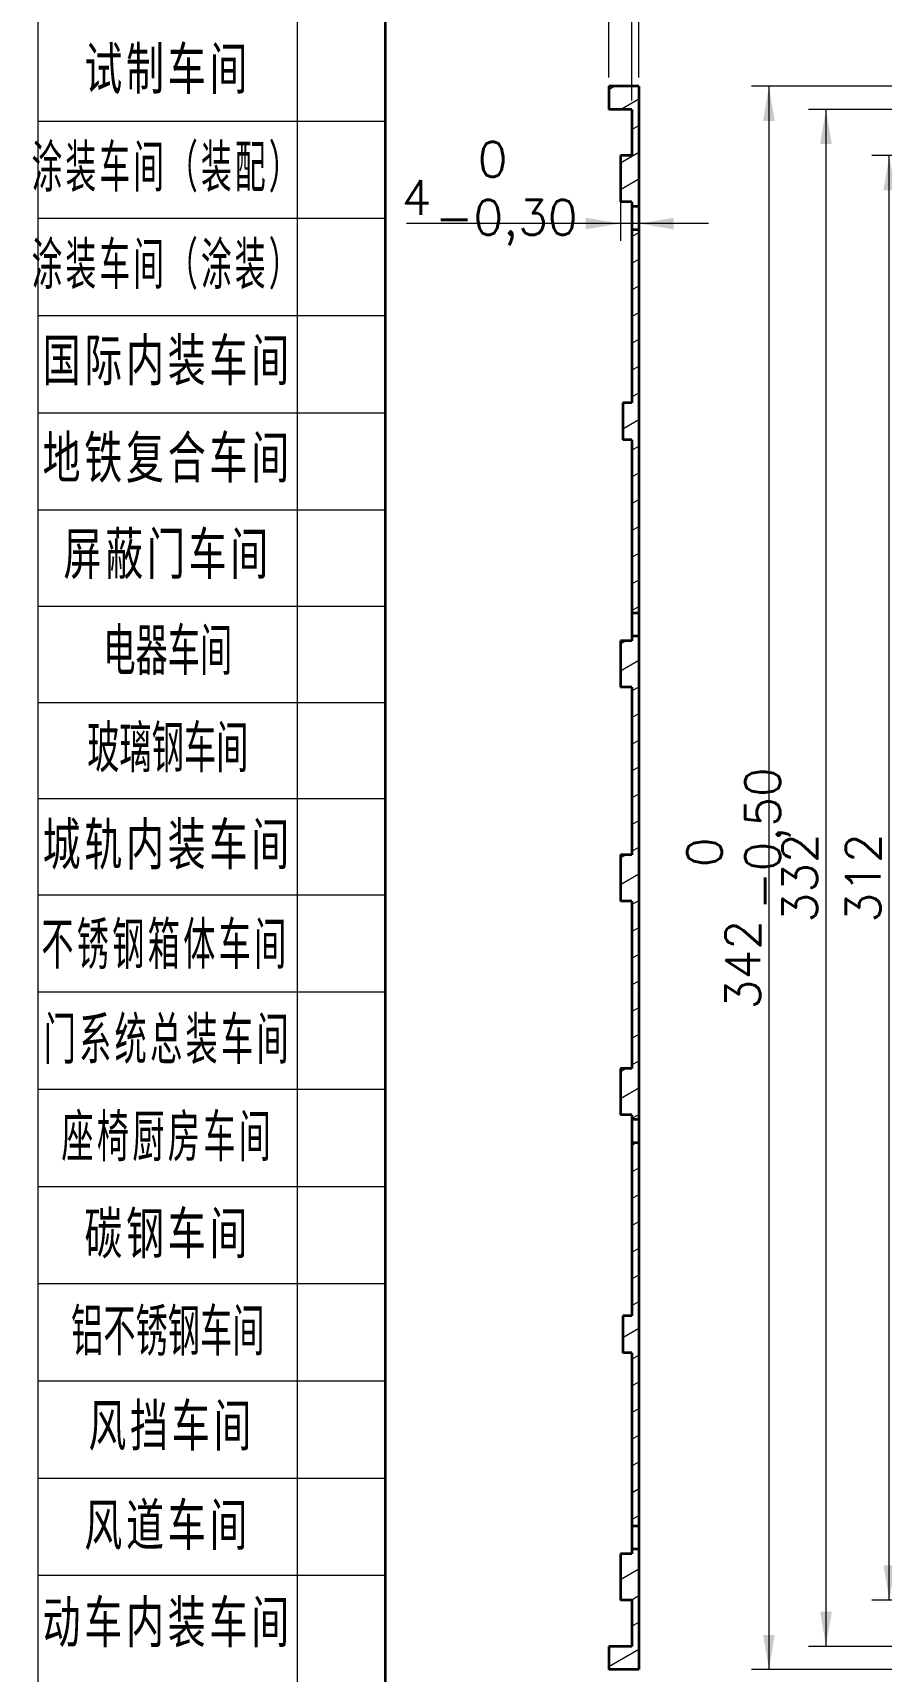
# Model space of a CAD drawing. Header units: millimetres. Extents: x -631 to 3210, y -446 to 2288.
# Drawn here: x 658.8 to 842, y 797.7 to 1151.6 of the extents above; entities that cross this region are included whole.
import ezdxf
from ezdxf.enums import TextEntityAlignment as Align

# ---------------------------------------------------------------- set-up
doc = ezdxf.new("R2010")
doc.units = ezdxf.units.MM
doc.layers.get('0').update_dxf_attribs({"lineweight": 18})
for name, color, linetype, lineweight in [('尺寸线层', 3, 'Continuous', 18), ('粗实线层', 7, 'Continuous', 35), ('细实线层', 7, 'Continuous', 18)]:
    doc.layers.add(name, color=color, linetype=linetype, lineweight=lineweight)
doc.styles.get("Standard").update_dxf_attribs({"font": 'txt.shx', "bigfont": 'gbcbig.shx'})
doc.styles.add('标准', font='', dxfattribs={"width": 0.667})
doc.styles.get('标准').set_extended_font_data('宋体')
doc.dimstyles.get("Standard").update_dxf_attribs({"dimscale": 3, "dimtxt": 0.18, "dimasz": 0.18, "dimexe": 0.18, "dimexo": 0.0625, "dimgap": 0.09, "dimtad": 0, "dimtih": 1, "dimtoh": 1, "dimdec": 4, "dimzin": 0, "dimdsep": 46, "dimtxsty": 'Standard', "dimcen": 0.09, "dimdle": 0.36, "dimadec": 0, "dimazin": 0, "dimtfac": 1, "dimtdec": 4, "dimtofl": 0, "dimtmove": 0, "dimatfit": 3, "dimfxl": 0, "dimtolj": 1, "dimtzin": 0, "dimarcsym": 0})

# ---------------------------------------------------------------- blocks, each defined once
blk = doc.blocks.new('*X2')
at = {"layer": '尺寸线层', "linetype": 'Continuous'}
for p, q in [((-191.37, 91.49), (-191.37, -90.21)), ((-185, 70.49), (-210, 70.49)), ((-185, 63.49), (-210, 63.49)), ((-185, 56.49), (-210, 56.49)), ((-185, 49.49), (-210, 49.49)), ((-185, 42.49), (-210, 42.49)), ((-185, 35.56), (-210, 35.56)), ((-185, 35.56), (-210, 35.56)), ((-185, 28.64), (-210, 28.64)), ((-185, 28.64), (-210, 28.64)), ((-185, 21.71), (-210, 21.71)), ((-185, 21.71), (-210, 21.71)), ((-185, 14.79), (-210, 14.79)), ((-185, 7.79), (-210, 7.79)), ((-185, 0.79), (-210, 0.79)), ((-185, -6.21), (-210, -6.21)), ((-185, -13.21), (-210, -13.21)), ((-185, -20.21), (-210, -20.21)), ((-185, -27.21), (-210, -27.21)), ((-185, -34.21), (-210, -34.21))]:
    blk.add_line(p, q, dxfattribs=at)
at = {"layer": '粗实线层'}
blk.add_line((-185, -143.5), (-185, 143.5), dxfattribs=at)
at = {"layer": '细实线层'}
blk.add_line((-210, -148.5), (-210, 148.5), dxfattribs=at)
at = {"layer": '尺寸线层', "linetype": 'Continuous', "char_height": 3, "attachment_point": 5, "style": '标准'}
for s, insert, width, line_spacing_factor in [('\\T1.1;\\W0.667;试制车间', (-200.68, 74.14), 31.0587, 0.57381), ('\\T1.1;\\W0.54149;涂装车间（装配）', (-200.73, 67.06), 27.5396, 0.574243), ('\\T1.1;\\W0.54149;涂装车间（涂装）', (-200.73, 60.06), 27.5396, 0.574243), ('\\T1.1;\\W0.667;国际内装车间', (-200.68, 53.14), 31.0587, 0.561905), ('\\T1.1;\\W0.667;地铁复合车间', (-200.68, 46.14), 31.0587, 0.561905), ('\\T1.1;\\W0.667;屏蔽门车间', (-200.68, 39.21), 31.0587, 0.561905), ('\\W1;{\\W0.567;\\T1;电器车间}', (-200.68, 32.29), 37.2629, 0.561905), ('\\W1;{\\W0.567;\\T1;玻璃钢车间}', (-200.68, 25.29), 37.2629, 0.564286), ('\\T1.1;城轨内装车间', (-200.68, 18.29), 18.6315, 1.15057), ('\\T1.1;{\\W0.567;不锈钢箱体车间}', (-200.85, 11.13), 18.6315, 1.15057), ('\\T1.1;{\\W0.567;门系统总装车间}', (-200.68, 4.29), 18.6315, 1.15057), ('\\T1.1;{\\W0.567;座椅厨房车间}', (-200.68, -2.71), 18.6315, 1.15057), ('\\T1.1;碳钢车间', (-200.68, -9.71), 18.6315, 1.15057), ('{\\W0.567;\\T1;铝不锈钢车间}', (-200.68, -16.71), 18.6315, 1.15057), ('\\T1.1;风挡车间', (-200.39, -23.55), 18.6315, 1.15057), ('\\T1.1;风道车间', (-200.68, -30.71), 18.6315, 1.15057), ('\\T1.1;动车内装车间', (-200.68, -37.71), 18.6315, 1.15057)]:
    blk.add_mtext(s, dxfattribs=dict(at, insert=insert, width=width, line_spacing_factor=line_spacing_factor))
at = {"layer": '尺寸线层', "style": '标准'}
for tag, height, width, p in [('T1', 2.5, 0.667, (-175, 146)), ('T2', 2.5, 0.667, (-105, 146)), ('T3', 2.5, 0.667, (-35, 146)), ('T4', 2.5, 0.667, (35, 146)), ('T5', 2.5, 0.667, (105, 146)), ('T6', 2.5, 0.667, (175, 146)), ('R1', 2.5, 0.667, (207.5, 111.38)), ('SQE', 3.5, 0.667, (-188.18, 80.99)), ('试制车间', 3.5, 0.28375, (-188.18, 73.99)), ('涂装车间（装配）', 3.5, 0.147264, (-188.18, 66.99)), ('涂装车间（涂装）', 3.5, 0.147264, (-188.18, 59.99)), ('国际内装车间', 3.5, 0.189302, (-188.18, 52.99)), ('地铁复合车间', 3.5, 0.186278, (-188.18, 46.02)), ('屏蔽门车间', 3.5, 0.225254, (-188.18, 39.14)), ('R2', 2.5, 0.667, (207.5, 37.12)), ('电器车间', 3.5, 0.292284, (-188.18, 32.21)), ('玻璃钢车间', 3.5, 0.225603, (-188.18, 25.29)), ('城轨内装车间', 3.5, 0.186278, (-188.18, 18.29)), ('不锈钢箱体车间', 3.5, 0.15932, (-188.18, 11.29)), ('门系统总装车间', 3.5, 0.161527, (-188.18, 4.29)), ('座椅厨房车间', 3.5, 0.186516, (-188.18, -2.71)), ('碳钢车间', 3.5, 0.28375, (-188.18, -9.71)), ('铝不锈钢车间', 3.5, 0.186397, (-188.18, -16.71)), ('风挡车间', 3.5, 0.284026, (-188.18, -23.71)), ('风道车间', 3.5, 0.284026, (-188.18, -30.71)), ('动车内装车间', 3.5, 0.186397, (-188.18, -37.71)), ('R3', 2.5, 0.667, (207.5, -37.12)), ('采购部', 3.5, 0.378308, (-188.18, -44.71)), ('检修服务部', 3.5, 0.223014, (-188.18, -51.71)), ('品管部', 3.5, 0.389426, (-188.18, -58.71)), ('生产保障部', 3.5, 0.223356, (-188.18, -65.71)), ('工业化部', 3.5, 0.281557, (-188.18, -72.71)), ('研发部', 3.5, 0.3788, (-188.18, -79.71)), ('旧底图总号', 3, 0.667, (-197.5, -100.5)), ('R4', 2.5, 0.667, (207.5, -111.38)), ('底图总号', 3, 0.667, (-197.5, -113.5)), ('签字', 3, 0.667, (-197.5, -126.5)), ('日期', 3, 0.667, (-197.5, -139.5)), ('B1', 2.5, 0.667, (-175, -146)), ('B2', 2.5, 0.667, (-105, -146)), ('B3', 2.5, 0.667, (-35, -146)), ('B4', 2.5, 0.667, (35, -146)), ('B5', 2.5, 0.667, (105, -146)), ('B6', 2.5, 0.667, (175, -146))]:
    blk.add_attdef(tag, text='', height=height, dxfattribs=dict(at, width=width)).set_placement(p, align=Align.MIDDLE_CENTER)
at = {"layer": '尺寸线层', "style": '标准', "width": 0.667}
blk.add_attdef('图号', text='', height=5.33, rotation=180, dxfattribs=at).set_placement((-160, 138.5), align=Align.MIDDLE_CENTER)
blk = doc.blocks.new('*X18')
at = {"color": 0, "char_height": 7.5, "width": 300, "attachment_point": 1, "rotation": 90}
for s, insert in [('-0,50', (812.65, 962.12)), ('0', (800.11, 971.4)), ('342', (808.36, 940.69))]:
    blk.add_mtext(s, dxfattribs=dict(at, insert=insert))
blk = doc.blocks.new('*X17')
at = {"layer": '尺寸线层', "linetype": 'Continuous'}
for points in [[(817.74, 1140.08), (818.99, 1132.58), (816.49, 1132.58)], [(817.74, 798.08), (818.99, 805.58), (816.49, 805.58)]]:
    blk.add_hatch(color=0, dxfattribs=at).paths.add_polyline_path(points, flags=0)
at = {"layer": '尺寸线层', "color": 0, "linetype": 'Continuous'}
for p, q in [((886.09, 1140.08), (813.99, 1140.08)), ((817.74, 1140.08), (817.74, 798.08)), ((886.09, 798.08), (813.99, 798.08))]:
    blk.add_line(p, q, dxfattribs=at)
at = {"layer": '尺寸线层', "color": 0}
blk.add_blockref('*X18', (0, 0), dxfattribs=at)
blk = doc.blocks.new('*X47')
at = {"layer": '尺寸线层', "linetype": 'Continuous'}
for points in [[(788.17, 1162.66), (780.67, 1161.41), (780.67, 1163.91)], [(789.67, 1162.66), (797.17, 1161.41), (797.17, 1163.91)]]:
    blk.add_hatch(color=0, dxfattribs=at).paths.add_polyline_path(points, flags=0)
at = {"layer": '尺寸线层', "color": 0, "linetype": 'Continuous'}
for p, q in [((788.17, 1136.96), (788.17, 1166.41)), ((789.67, 1141.96), (789.67, 1166.41)), ((814.91, 1162.66), (773.17, 1162.66))]:
    blk.add_line(p, q, dxfattribs=at)
at = {"layer": '尺寸线层', "color": 0, "insert": (807.59, 1169), "char_height": 7.5, "width": 29.2857, "attachment_point": 5}
blk.add_mtext('1,5', dxfattribs=at)
blk = doc.blocks.new('*X73')
at = {"layer": '尺寸线层', "linetype": 'Continuous'}
for points in [[(783.17, 1218.32), (775.67, 1217.07), (775.67, 1219.57)], [(789.67, 1218.32), (797.17, 1217.07), (797.17, 1219.57)]]:
    blk.add_hatch(color=0, dxfattribs=at).paths.add_polyline_path(points, flags=0)
at = {"layer": '尺寸线层', "color": 0, "linetype": 'Continuous'}
for p, q in [((783.17, 1141.96), (783.17, 1222.07)), ((789.67, 1141.96), (789.67, 1222.07)), ((804.67, 1218.32), (757.21, 1218.32))]:
    blk.add_line(p, q, dxfattribs=at)
at = {"layer": '尺寸线层', "color": 0, "insert": (764.89, 1224.66), "char_height": 7.5, "width": 30.7143, "attachment_point": 5}
blk.add_mtext('6,5', dxfattribs=at)
blk = doc.blocks.new('*X75')
at = {"color": 0, "char_height": 7.5, "width": 300, "attachment_point": 1}
for s, insert in [('0', (754.87, 1128.03)), ('4', (738.44, 1119.78)), ('-0,30', (745.59, 1115.5))]:
    blk.add_mtext(s, dxfattribs=dict(at, insert=insert))
blk = doc.blocks.new('*X74')
at = {"layer": '尺寸线层', "linetype": 'Continuous'}
for points in [[(785.67, 1110.41), (778.17, 1109.16), (778.17, 1111.66)], [(789.67, 1110.41), (797.17, 1109.16), (797.17, 1111.66)]]:
    blk.add_hatch(color=0, dxfattribs=at).paths.add_polyline_path(points, flags=0)
at = {"layer": '尺寸线层', "color": 0, "linetype": 'Continuous'}
for p, q in [((785.67, 1115.87), (785.67, 1106.66)), ((789.67, 1115.44), (789.67, 1106.66)), ((785.67, 1110.41), (739.52, 1110.41)), ((804.67, 1110.41), (785.67, 1110.41))]:
    blk.add_line(p, q, dxfattribs=at)
at = {"layer": '尺寸线层', "color": 0}
blk.add_blockref('*X75', (0, 0), dxfattribs=at)
blk = doc.blocks.new('*X221')
at = {"color": 0, "char_height": 7.5, "width": 300, "attachment_point": 1}
for s, insert in [('+0,30', (843.08, 1200.16)), ('9', (835.94, 1192.98)), ('0', (852.37, 1192.98))]:
    blk.add_mtext(s, dxfattribs=dict(at, insert=insert))
blk = doc.blocks.new('*X220')
at = {"layer": '尺寸线层', "linetype": 'Continuous'}
for points in [[(887.97, 1183.61), (880.47, 1182.36), (880.47, 1184.86)], [(896.97, 1183.61), (904.47, 1182.36), (904.47, 1184.86)]]:
    blk.add_hatch(color=0, dxfattribs=at).paths.add_polyline_path(points, flags=0)
at = {"layer": '尺寸线层', "color": 0, "linetype": 'Continuous'}
for p, q in [((887.97, 1141.96), (887.97, 1187.36)), ((896.97, 1141.96), (896.97, 1187.36)), ((911.97, 1183.61), (837.01, 1183.61))]:
    blk.add_line(p, q, dxfattribs=at)
at = {"layer": '尺寸线层', "color": 0}
blk.add_blockref('*X221', (0, 0), dxfattribs=at)
blk = doc.blocks.new('*X222')
at = {"layer": '尺寸线层', "linetype": 'Continuous'}
for points in [[(830.06, 1135.08), (831.31, 1127.58), (828.81, 1127.58)], [(830.06, 803.08), (831.31, 810.58), (828.81, 810.58)]]:
    blk.add_hatch(color=0, dxfattribs=at).paths.add_polyline_path(points, flags=0)
at = {"layer": '尺寸线层', "color": 0, "linetype": 'Continuous'}
for p, q in [((895.09, 1135.08), (826.31, 1135.08)), ((830.06, 1135.08), (830.06, 803.08)), ((895.09, 803.08), (826.31, 803.08))]:
    blk.add_line(p, q, dxfattribs=at)
at = {"layer": '尺寸线层', "color": 0, "insert": (824.43, 969.08), "char_height": 7.5, "width": 38.5714, "attachment_point": 5, "rotation": 90}
blk.add_mtext('332', dxfattribs=at)
blk = doc.blocks.new('*X223')
at = {"layer": '尺寸线层', "linetype": 'Continuous'}
for points in [[(843.73, 1125.08), (842.48, 1117.58), (844.98, 1117.58)], [(843.73, 813.08), (842.48, 820.58), (844.98, 820.58)]]:
    blk.add_hatch(color=0, dxfattribs=at).paths.add_polyline_path(points, flags=0)
at = {"layer": '尺寸线层', "color": 0, "linetype": 'Continuous'}
for p, q in [((900.09, 1125.08), (839.98, 1125.08)), ((843.73, 813.08), (843.73, 1125.08)), ((900.09, 813.08), (839.98, 813.08))]:
    blk.add_line(p, q, dxfattribs=at)
at = {"layer": '尺寸线层', "color": 0, "insert": (838.1, 969.08), "char_height": 7.5, "width": 38.5714, "attachment_point": 5, "rotation": 90}
blk.add_mtext('312', dxfattribs=at)

msp = doc.modelspace()

# ---------------------------------------------------------------- linework, layer by layer
at = {"color": 7, "lineweight": 35, "ltscale": 0.1625}
for p, q in [((789.669, 1140.08), (783.169, 1140.08)), ((789.669, 798.08), (783.169, 798.08))]:
    msp.add_line(p, q, dxfattribs=at)
at = {"color": 7, "lineweight": 35, "ltscale": 0.125}
for p, q in [((783.169, 1140.08), (783.169, 1135.08)), ((788.169, 1135.08), (783.169, 1135.08)), ((788.169, 803.08), (783.169, 803.08)), ((783.169, 803.08), (783.169, 798.08))]:
    msp.add_line(p, q, dxfattribs=at)
at = {"color": 7, "lineweight": 13, "ltscale": 0.034083}
msp.add_line((783.169, 1139.399), (784.349, 1140.08), dxfattribs=at)
at = {"color": 7, "lineweight": 35}
for p, q in [((789.669, 1140.08), (789.669, 798.08)), ((788.169, 1115.08), (788.169, 1071.68)), ((788.169, 1063.68), (788.169, 1020.28)), ((788.169, 1010.28), (788.169, 974.08)), ((788.169, 964.08), (788.169, 927.88)), ((788.169, 917.88), (788.169, 874.48)), ((788.169, 866.48), (788.169, 823.08))]:
    msp.add_line(p, q, dxfattribs=at)
at = {"color": 7, "lineweight": 13, "ltscale": 0.114879}
msp.add_line((785.689, 1135.08), (789.669, 1137.378), dxfattribs=at)
at = {"color": 7, "lineweight": 35, "ltscale": 0.25}
for p, q in [((788.169, 1135.08), (788.169, 1125.08)), ((785.669, 1125.08), (785.669, 1115.08)), ((785.669, 1020.28), (785.669, 1010.28)), ((785.669, 974.08), (785.669, 964.08)), ((785.669, 927.88), (785.669, 917.88)), ((785.669, 823.08), (785.669, 813.08)), ((788.169, 813.08), (788.169, 803.08))]:
    msp.add_line(p, q, dxfattribs=at)
at = {"color": 7, "lineweight": 13, "ltscale": 0.043301}
for p, q in [((788.169, 1130.738), (789.669, 1131.604)), ((788.169, 1107.644), (789.669, 1108.51)), ((788.169, 1101.871), (789.669, 1102.737)), ((788.169, 1096.097), (789.669, 1096.963)), ((788.169, 1090.324), (789.669, 1091.19)), ((788.169, 1084.55), (789.669, 1085.416)), ((788.169, 1078.777), (789.669, 1079.643)), ((788.169, 1073.003), (789.669, 1073.869)), ((788.169, 1061.456), (789.669, 1062.322)), ((788.169, 1055.683), (789.669, 1056.549)), ((788.169, 1049.909), (789.669, 1050.775)), ((788.169, 1044.136), (789.669, 1045.002)), ((788.169, 1038.362), (789.669, 1039.228)), ((788.169, 1032.589), (789.669, 1033.455)), ((788.169, 1026.815), (789.669, 1027.681)), ((788.169, 1009.495), (789.669, 1010.361)), ((788.169, 1003.721), (789.669, 1004.587)), ((788.169, 997.948), (789.669, 998.814)), ((788.169, 992.174), (789.669, 993.04)), ((788.169, 986.401), (789.669, 987.267)), ((788.169, 980.627), (789.669, 981.493)), ((788.169, 974.854), (789.669, 975.72)), ((788.169, 963.307), (789.669, 964.173)), ((788.169, 957.533), (789.669, 958.399)), ((788.169, 951.76), (789.669, 952.626)), ((788.169, 945.986), (789.669, 946.852)), ((788.169, 940.213), (789.669, 941.079)), ((788.169, 934.439), (789.669, 935.305)), ((788.169, 928.666), (789.669, 929.532)), ((788.169, 917.119), (789.669, 917.985)), ((788.169, 905.572), (789.669, 906.438)), ((788.169, 899.798), (789.669, 900.664)), ((788.169, 894.025), (789.669, 894.891)), ((788.169, 888.251), (789.669, 889.117)), ((788.169, 882.478), (789.669, 883.344)), ((788.169, 876.704), (789.669, 877.57)), ((788.169, 865.157), (789.669, 866.023)), ((788.169, 859.384), (789.669, 860.25)), ((788.169, 853.61), (789.669, 854.476)), ((788.169, 847.837), (789.669, 848.703)), ((788.169, 842.063), (789.669, 842.929)), ((788.169, 836.29), (789.669, 837.156)), ((788.169, 830.516), (789.669, 831.382)), ((788.169, 807.422), (789.669, 808.288))]:
    msp.add_line(p, q, dxfattribs=at)
at = {"color": 7, "lineweight": 13, "ltscale": 0.11547}
for p, q in [((785.669, 1123.521), (789.669, 1125.831)), ((785.669, 1117.748), (789.669, 1120.057)), ((785.669, 1013.825), (789.669, 1016.134)), ((785.669, 967.637), (789.669, 969.946)), ((785.669, 921.449), (789.669, 923.758)), ((785.669, 817.526), (789.669, 819.835))]:
    msp.add_line(p, q, dxfattribs=at)
at = {"color": 7, "lineweight": 35, "ltscale": 0.0625}
for p, q in [((788.169, 1125.08), (785.669, 1125.08)), ((788.169, 1115.08), (785.669, 1115.08)), ((788.169, 1020.28), (785.669, 1020.28)), ((788.169, 1010.28), (785.669, 1010.28)), ((788.169, 974.08), (785.669, 974.08)), ((788.169, 964.08), (785.669, 964.08)), ((788.169, 927.88), (785.669, 927.88)), ((788.169, 917.88), (785.669, 917.88)), ((788.169, 823.08), (785.669, 823.08)), ((788.169, 813.08), (785.669, 813.08))]:
    msp.add_line(p, q, dxfattribs=at)
at = {"color": 7, "lineweight": 35, "ltscale": 0.0375}
for p, q in [((789.669, 1114.08), (788.169, 1114.08)), ((789.669, 1109.08), (788.169, 1109.08)), ((789.669, 1026.28), (788.169, 1026.28)), ((789.669, 1021.28), (788.169, 1021.28)), ((789.669, 916.88), (788.169, 916.88)), ((789.669, 911.88), (788.169, 911.88)), ((789.669, 829.08), (788.169, 829.08)), ((789.669, 824.08), (788.169, 824.08))]:
    msp.add_line(p, q, dxfattribs=at)
at = {"color": 7, "lineweight": 13, "ltscale": 0.010177}
msp.add_line((789.316, 1114.08), (789.669, 1114.284), dxfattribs=at)
at = {"color": 7, "lineweight": 35, "ltscale": 0.05}
for p, q in [((788.169, 1071.68), (786.169, 1071.68)), ((788.169, 1063.68), (786.169, 1063.68)), ((788.169, 874.48), (786.169, 874.48)), ((788.169, 866.48), (786.169, 866.48))]:
    msp.add_line(p, q, dxfattribs=at)
at = {"color": 7, "lineweight": 35, "ltscale": 0.2}
for p, q in [((786.169, 1071.68), (786.169, 1063.68)), ((786.169, 874.48), (786.169, 866.48))]:
    msp.add_line(p, q, dxfattribs=at)
at = {"color": 7, "lineweight": 13, "ltscale": 0.101036}
for p, q in [((786.169, 1066.075), (789.669, 1068.096)), ((786.169, 869.776), (789.669, 871.797))]:
    msp.add_line(p, q, dxfattribs=at)
at = {"color": 7, "lineweight": 13, "ltscale": 0.034096}
msp.add_line((785.669, 1019.598), (786.85, 1020.28), dxfattribs=at)
at = {"color": 7, "lineweight": 13, "ltscale": 0.011925}
msp.add_line((788.169, 1021.042), (788.582, 1021.28), dxfattribs=at)
at = {"color": 7, "lineweight": 13, "ltscale": 0.033491}
msp.add_line((785.669, 973.41), (786.829, 974.08), dxfattribs=at)
at = {"color": 7, "lineweight": 13, "ltscale": 0.032897}
msp.add_line((785.669, 927.222), (786.808, 927.88), dxfattribs=at)
at = {"color": 7, "lineweight": 13, "ltscale": 0.026752}
msp.add_line((788.169, 911.345), (789.095, 911.88), dxfattribs=at)
at = {"color": 7, "lineweight": 13, "ltscale": 0.049068}
msp.add_line((787.969, 813.08), (789.669, 814.062), dxfattribs=at)
at = {"color": 7, "lineweight": 13, "ltscale": 0.187639}
msp.add_line((783.169, 798.762), (789.669, 802.515), dxfattribs=at)

# ---------------------------------------------------------------- block references
at = {"xscale": 3, "yscale": 3, "zscale": 3}
msp.add_blockref('*X2', (1290, 921), dxfattribs=at)

# ---------------------------------------------------------------- dimensions: what is measured, and where the dimension line sits
at = {"layer": '尺寸线层'}
for base, p1, p2, override, picture, middle in [((817.736, 798.08), (887.97, 1140.08), (887.97, 798.08), {"dimtxt": 2.5, "dimasz": 2.5, "dimexe": 1.25, "dimexo": 0.625, "dimgap": 0.625, "dimtad": 1, "dimtih": 0, "dimtoh": 0, "dimdec": 2, "dimzin": 8, "dimdsep": 44, "dimsah": 1, "dimdle": 5, "dimtol": 1, "dimtp": 0, "dimtm": 0.5, "dimtdec": 2, "dimtofl": 1, "dimatfit": 0, "dimtfill": 1, "dimtzin": 8}, '*X17', (817.736, 969.08)), ((830.059, 803.08), (896.97, 1135.08), (896.97, 803.08), {"dimtxt": 2.5, "dimasz": 2.5, "dimexe": 1.25, "dimexo": 0.625, "dimgap": 0.625, "dimtad": 1, "dimtih": 0, "dimtoh": 0, "dimdec": 2, "dimzin": 8, "dimdsep": 44, "dimsah": 1, "dimdle": 5, "dimtdec": 2, "dimtofl": 1, "dimatfit": 0, "dimtfill": 1, "dimtzin": 8}, '*X222', (830.059, 969.08)), ((843.73, 1125.08), (901.97, 813.08), (901.97, 1125.08), {"dimtxt": 2.5, "dimasz": 2.5, "dimexe": 1.25, "dimexo": 0.625, "dimgap": 0.625, "dimtad": 1, "dimtih": 0, "dimtoh": 0, "dimdec": 2, "dimzin": 8, "dimdsep": 44, "dimsah": 1, "dimdle": 5, "dimtdec": 2, "dimtofl": 1, "dimatfit": 0, "dimtfill": 1, "dimtzin": 8}, '*X223', (843.73, 969.08))]:
    dim = msp.add_linear_dim(base=base, p1=p1, p2=p2, angle=90, dimstyle='Standard', override=override, dxfattribs=at)
    dim.commit()
    dim.dimension.update_dxf_attribs({"geometry": picture, "text_midpoint": middle})
dim = msp.add_linear_dim(base=(783.169, 1218.322), p1=(789.669, 1140.08), p2=(783.169, 1140.08), dimstyle='Standard', override={"dimtxt": 2.5, "dimasz": 2.5, "dimexe": 1.25, "dimexo": 0.625, "dimgap": 0.625, "dimtad": 1, "dimtih": 0, "dimtoh": 0, "dimdec": 2, "dimzin": 8, "dimdsep": 44, "dimsah": 1, "dimdle": 5, "dimtdec": 2, "dimtofl": 1, "dimatfit": 0, "dimtfill": 1, "dimtzin": 8}, dxfattribs=at)
dim.commit()
dim.dimension.update_dxf_attribs({"geometry": '*X73', "text_midpoint": (764.99, 1218.322)})
for base, p1, p2, override, picture, middle in [((887.97, 1183.61), (896.97, 1140.08), (887.97, 1140.08), {"dimtxt": 2.5, "dimasz": 2.5, "dimexe": 1.25, "dimexo": 0.625, "dimgap": 0.625, "dimtad": 1, "dimtih": 0, "dimtoh": 0, "dimdec": 2, "dimzin": 8, "dimdsep": 44, "dimsah": 1, "dimdle": 5, "dimtol": 1, "dimtp": 0.3, "dimtm": 0, "dimtdec": 2, "dimtofl": 1, "dimatfit": 0, "dimtfill": 1, "dimtzin": 8}, '*X220', (857.191, 1183.61)), ((788.169, 1162.657), (789.669, 1140.08), (788.169, 1135.08), {"dimtxt": 2.5, "dimasz": 2.5, "dimexe": 1.25, "dimexo": 0.625, "dimgap": 0.625, "dimtad": 1, "dimtih": 0, "dimtoh": 0, "dimdec": 2, "dimzin": 8, "dimdsep": 44, "dimsah": 1, "dimdle": 5, "dimtdec": 2, "dimtofl": 1, "dimatfit": 0, "dimtfill": 1, "dimtzin": 8}, '*X47', (807.59, 1162.657)), ((785.669, 1110.41), (789.669, 1117.314), (785.669, 1117.748), {"dimtxt": 2.5, "dimasz": 2.5, "dimexe": 1.25, "dimexo": 0.625, "dimgap": 0.625, "dimtad": 1, "dimdec": 2, "dimzin": 8, "dimdsep": 44, "dimsah": 1, "dimdle": 5, "dimtol": 1, "dimtp": 0, "dimtm": 0.3, "dimtdec": 2, "dimtofl": 1, "dimatfit": 0, "dimtfill": 1, "dimtzin": 8}, '*X74', (759.695, 1110.41))]:
    dim = msp.add_linear_dim(base=base, p1=p1, p2=p2, dimstyle='Standard', override=override, dxfattribs=at)
    dim.commit()
    dim.dimension.update_dxf_attribs({"geometry": picture, "text_midpoint": middle, "dimtype": 160})

doc.saveas('drawing.dxf')
